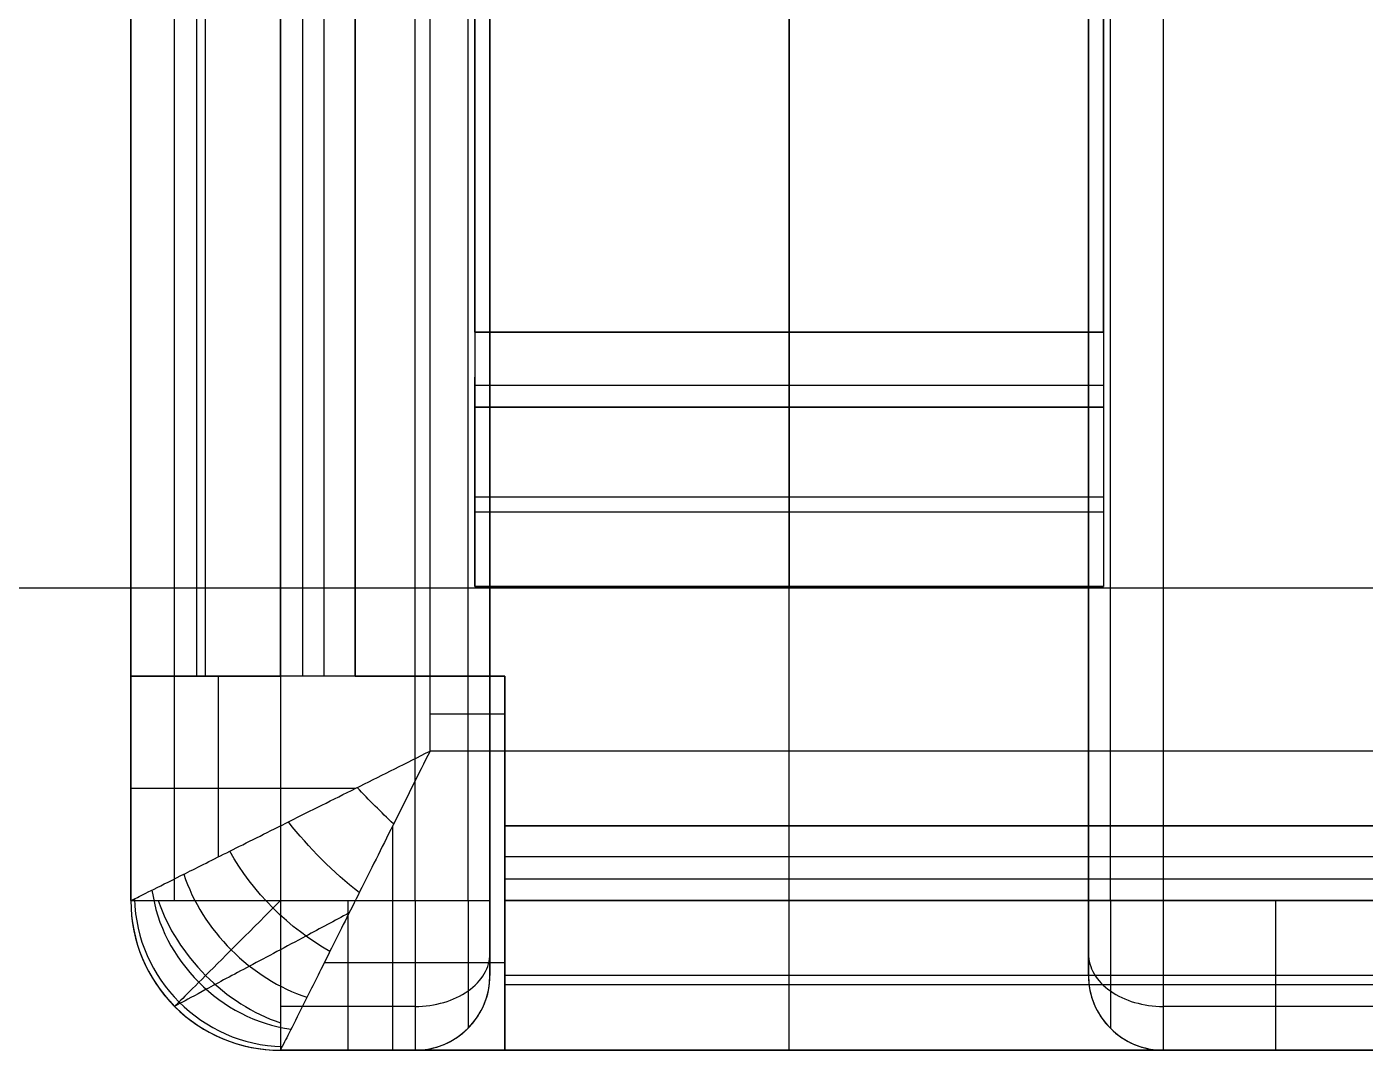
# Model space of a CAD drawing. Header units: inches. Extents: x 0 to 2.1, y -0.07 to 2.7.
# Drawn here: x 1.43112 to 1.46634, y 0.00783 to 0.03477 of the extents above; entities that cross this region are included whole.
import ezdxf

# ---------------------------------------------------------------- set-up
doc = ezdxf.new("R2010")
doc.units = ezdxf.units.IN
doc.header["$LTSCALE"] = 0.0393700787401575
doc.header["$MEASUREMENT"] = 0
doc.layers.add('freetronics11$components', color=254, linetype='Continuous', true_color=0xe6e6e6)
doc.layers.add('freetronics11$screen', color=52, linetype='Continuous', true_color=0xd7d71f)

msp = doc.modelspace()

# ---------------------------------------------------------------- linework, layer by layer
at = {"layer": 'freetronics11$components', "color": 254, "true_color": 0xe6e6e6}
for p, q in [((1.451181102362204, 0.1369659744230794, -0.1189702879683127), (1.451181102362204, 0.0267297539506385, -0.1189702879683127)), ((1.451181102362204, 0.0267297539506385, -0.1236946974171316), (1.451181102362204, 0.1369659744230794, -0.1236946974171316)), ((1.442913385826771, 0.1290919586750479, -0.1189702879683127), (1.442913385826771, 0.0267297539506384, -0.1189702879683127)), ((1.442913385826771, 0.0267297539506384, -0.1236946974171316), (1.442913385826771, 0.1290919586750479, -0.1236946974171316)), ((1.442913385826771, 0.1290919586750479, -0.1189702879683127), (1.442913385826771, 0.0267297539506384, -0.1189702879683127)), ((1.442913385826771, 0.0267297539506384, -0.1236946974171316), (1.442913385826771, 0.1290919586750479, -0.1236946974171316)), ((1.459448818897637, 0.0267297539506384, -0.1189702879683127), (1.459448818897637, 0.1290919586750479, -0.1189702879683127)), ((1.459448818897637, 0.1290919586750479, -0.1236946974171316), (1.459448818897637, 0.0267297539506384, -0.1236946974171316)), ((1.459448818897637, 0.1290919586750479, -0.1236946974171316), (1.459448818897637, 0.0267297539506384, -0.1236946974171316)), ((1.459448818897637, 0.0267297539506384, -0.1189702879683127), (1.459448818897637, 0.1290919586750479, -0.1189702879683127)), ((1.433858267716535, 0.1192494389900085, -0.1327498155273679), (1.433858267716535, 0.0176746358404022, -0.1327498155273679)), ((1.433858267716535, 0.0176746358404022, -0.1209387919053206), (1.433858267716535, 0.1192494389900085, -0.1209387919053206)), ((1.433858267716535, 0.1192494389900085, -0.1327498155273679), (1.433858267716535, 0.0176746358404022, -0.1327498155273679)), ((1.433858267716535, 0.1192494389900085, -0.1268443037163443), (1.433858267716535, 0.0176746358404022, -0.1268443037163443)), ((1.433858267716535, 0.1192494389900085, -0.1209387919053206), (1.433858267716535, 0.0176746358404022, -0.1209387919053206)), ((1.435587952079607, 0.1192494389900085, -0.1369256429753207), (1.435587952079607, 0.0176746358404055, -0.1369256429753207)), ((1.435826771653543, 0.0176746358404022, -0.1209387919053206), (1.435826771653543, 0.1192494389900085, -0.1209387919053206)), ((1.437795275590551, 0.0176746358404022, -0.1209387919053206), (1.437795275590551, 0.1192494389900085, -0.1209387919053206)), ((1.437795275590551, 0.0176746358404022, -0.1209387919053206), (1.437795275590551, 0.1192494389900085, -0.1209387919053206)), ((1.437795275590551, 0.1192494389900085, -0.1327498155273679), (1.437795275590551, 0.0176746358404022, -0.1327498155273679)), ((1.437795275590551, 0.1192494389900085, -0.1268443037163443), (1.437795275590551, 0.0176746358404022, -0.1268443037163443)), ((1.437795275590551, 0.1192494389900085, -0.1327498155273679), (1.437795275590551, 0.0176746358404022, -0.1327498155273679)), ((1.438371837044908, 0.1192494389900085, -0.1341417580100185), (1.438371837044908, 0.0176746358404055, -0.1341417580100185)), ((1.439763779527559, 0.1192494389900085, -0.1347183194643758), (1.439763779527559, 0.0176746358404022, -0.1347183194643758)), ((1.439763779527559, 0.1192494389900085, -0.1386553273383915), (1.439763779527559, 0.0176746358404022, -0.1386553273383915)), ((1.439763779527559, 0.0176746358404022, -0.1386553273383915), (1.439763779527559, 0.1192494389900085, -0.1386553273383915)), ((1.439763779527559, 0.0176746358404022, -0.1347183194643758), (1.439763779527559, 0.1192494389900085, -0.1347183194643758)), ((1.437795275590551, 0.1133439271789849, -0.1307813115903599), (1.437795275590551, 0.0176746358404022, -0.1307813115903599)), ((1.437795275590551, 0.0176746358404022, -0.1307813115903599), (1.437795275590551, 0.1133439271789849, -0.1307813115903599)), ((1.437795275590551, 0.1133439271789849, -0.1258600517478403), (1.437795275590551, 0.0176746358404022, -0.1258600517478403)), ((1.438948398499265, 0.0176746358404023, -0.133565196555661), (1.438948398499265, 0.1133439271789818, -0.133565196555661)), ((1.441732283464566, 0.0176746358404022, -0.1347183194643758), (1.441732283464566, 0.1133439271789849, -0.1347183194643758)), ((1.441732283464566, 0.0176746358404022, -0.1347183194643758), (1.441732283464566, 0.1133439271789849, -0.1347183194643758)), ((1.451181102362204, 0.0078321161553628, -0.1217261934801238), (1.451181102362204, 0.1133439271789849, -0.1217261934801238)), ((1.433858267716535, 0.0176746358404022, -0.1209387919053206), (1.433858267716535, 0.0472021948955203, -0.1209387919053206)), ((1.433858267716535, 0.0472021948955203, -0.1209387919053206), (1.433858267716535, 0.0176746358404022, -0.1209387919053206)), ((1.433858267716535, 0.0117691240361502, -0.1197576895431159), (1.433858267716535, 0.0472021948955203, -0.1197576895431159)), ((1.433858267716535, 0.0117691240361502, -0.1197576895431159), (1.433858267716535, 0.0472021948955203, -0.1197576895431159)), ((1.43501139062525, 0.0117691240293787, -0.1169738045778143), (1.43501139062525, 0.0472021948955206, -0.1169738045778143)), ((1.437795275590551, 0.0472021948955203, -0.1158206816691001), (1.437795275590551, 0.0117691240293786, -0.1158206816691001)), ((1.437795275590551, 0.0472021948955203, -0.1209387919053206), (1.437795275590551, 0.0176746358404022, -0.1209387919053206)), ((1.437795275590551, 0.0472021948955203, -0.1158206816691001), (1.437795275590551, 0.0117691240293786, -0.1158206816691001)), ((1.437795275590551, 0.0472021948955203, -0.1209387919053206), (1.437795275590551, 0.0176746358404022, -0.1209387919053206)), ((1.441338582677165, 0.0117691240392211, -0.1158206816691001), (1.441338582677165, 0.0472021948955203, -0.1158206816691001)), ((1.441338582677165, 0.0117691240293786, -0.1158206816691001), (1.441338582677165, 0.0472021948955203, -0.1158206816691001)), ((1.442730525159815, 0.0117691240293787, -0.1163972431234569), (1.442730525159815, 0.0472021948955206, -0.1163972431234569)), ((1.443307086614173, 0.0472021948955203, -0.117789185606108), (1.443307086614173, 0.0117691240293786, -0.117789185606108)), ((1.443307086614173, 0.0098006200923707, -0.1217261934801238), (1.443307086614173, 0.0472021948955203, -0.1217261934801238)), ((1.443307086614173, 0.0472021948955203, -0.117789185606108), (1.443307086614173, 0.0117691240293786, -0.1177891917390486)), ((1.443307086614173, 0.0472021948955204, -0.1197576895431159), (1.443307086614173, 0.0098006200923708, -0.119757689543116)), ((1.443307086614173, 0.0472021948955203, -0.1217261934801238), (1.443307086614173, 0.0098006200923707, -0.1217261934801238)), ((1.459055118110236, 0.0098006200923707, -0.1217261934801238), (1.459055118110236, 0.0472021948955203, -0.1217261934801238)), ((1.459055118110236, 0.0472021948955203, -0.1217261934801238), (1.459055118110236, 0.0098006200923707, -0.1217261934801238)), ((1.459055118110275, 0.0117691240293786, -0.1177891969017498), (1.459055118110236, 0.0472021948955203, -0.117789185606108)), ((1.459055118110236, 0.0472021948955204, -0.119757689543116), (1.459055118110236, 0.0098006200923708, -0.119757689543116)), ((1.459055118110236, 0.0117691240293786, -0.117789185606108), (1.459055118110236, 0.0472021948955203, -0.117789185606108)), ((1.459631679564592, 0.0117691240293787, -0.1163972431234576), (1.459631679564592, 0.0472021948955206, -0.1163972431234576)), ((1.461023622047243, 0.0472021948955203, -0.1158206816691001), (1.461023622047243, 0.0117691240224494, -0.1158206816691001)), ((1.461023622047243, 0.0472021948955203, -0.1158206816691001), (1.461023622047243, 0.0117691240224494, -0.1158206816691001)), ((1.442913385826771, 0.0267297539506384, -0.1189702879683127), (1.459448818897637, 0.0267297539506384, -0.1189702879683127)), ((1.459448818897637, 0.0267297539506384, -0.1236946974171316), (1.442913385826771, 0.0267297539506384, -0.1236946974171316)), ((1.442913385826771, 0.0267297539506384, -0.1236946974171316), (1.459448818897637, 0.0267297539506384, -0.1236946974171316)), ((1.442913385826771, 0.0267297539506384, -0.1189702879683127), (1.459448818897637, 0.0267297539506384, -0.1189702879683127)), ((1.442913385826771, 0.0202247959273453, -0.1240883982045333), (1.442913385826771, 0.025548632049579, -0.1240883982045333)), ((1.459448818897637, 0.0255486320495722, -0.1240883982045333), (1.459448818897637, 0.0202247959273421, -0.1240883982045333)), ((1.442913385826771, 0.0253378114679874, -0.1242712588714891), (1.459448818897637, 0.0253378114679874, -0.1242712588714891)), ((1.442913385826771, 0.0200368405648116, -0.1292065084407537), (1.442913385826771, 0.0247612500136305, -0.1292065084407537)), ((1.442913385826771, 0.0247612500136305, -0.1292065084407537), (1.442913385826771, 0.0247612500136305, -0.1256632013541395)), ((1.459448818897637, 0.0247612500136305, -0.1256632013541395), (1.442913385826771, 0.0247612500136305, -0.1256632013541395)), ((1.442913385826771, 0.0247612500136305, -0.1292065084407537), (1.442913385826771, 0.0247612500136305, -0.1256632013541395)), ((1.442913385826771, 0.0247612500136305, -0.1256632013541395), (1.459448818897637, 0.0247612500136305, -0.1256632013541395)), ((1.459448818897637, 0.0247612500136305, -0.1292065084407537), (1.442913385826771, 0.0247612500136305, -0.1292065084407537)), ((1.442913385826771, 0.0247612500136305, -0.1274348548974467), (1.459448818897637, 0.0247612500136305, -0.1274348548974467)), ((1.442913385826771, 0.0200368405648116, -0.1292065084407537), (1.442913385826771, 0.0247612500136305, -0.1292065084407537)), ((1.442913385826771, 0.0247612500136305, -0.1292065084407537), (1.459448818897637, 0.0247612500136305, -0.1292065084407537)), ((1.451181102362204, 0.0247612500136305, -0.1256632013541407), (1.451181102362204, 0.0247612500136305, -0.1292065084407538)), ((1.459448818897637, 0.0247612500136305, -0.1256632013541395), (1.459448818897637, 0.0247612500136305, -0.1292065084407537)), ((1.459448818897637, 0.0247612500136305, -0.1292065084407537), (1.459448818897637, 0.0200368405648116, -0.1292065084407537)), ((1.459448818897637, 0.0247612500136305, -0.1256632013541395), (1.459448818897637, 0.0247612500136305, -0.1292065084407537)), ((1.459448818897637, 0.0247612500136305, -0.1292065084407537), (1.459448818897637, 0.0200368405648116, -0.1292065084407537)), ((1.442913385826771, 0.0223990452892211, -0.1292065084407537), (1.459448818897637, 0.0223990452892211, -0.1292065084407537)), ((1.459448818897637, 0.0219971495096272, -0.120930596913126), (1.442913385826772, 0.0219971495096272, -0.120930596913126)), ((1.442913385826771, 0.0200368405648116, -0.1256632013541395), (1.442913385826771, 0.0200368405648116, -0.1292065084407537)), ((1.442913385826771, 0.0200368405648116, -0.1292065084407537), (1.459448818897637, 0.0200368405648116, -0.1292065084407537)), ((1.459448818897637, 0.0200368405648116, -0.1256632013541395), (1.442913385826771, 0.0200368405648116, -0.1256632013541395)), ((1.442913385826771, 0.0200368405648116, -0.1274348548974467), (1.459448818897637, 0.0200368405648116, -0.1274348548974467)), ((1.442913385826771, 0.0200368405648116, -0.1256632013541395), (1.442913385826771, 0.0200368405648116, -0.1292065084407537)), ((1.459448818897637, 0.0200368405648116, -0.1292065084407537), (1.442913385826771, 0.0200368405648116, -0.1292065084407537)), ((1.459448818897637, 0.0200368405648116, -0.1256632013541395), (1.442913385826771, 0.0200368405648116, -0.1256632013541395)), ((1.459448818897637, 0.0200368405648116, -0.1292065084407537), (1.459448818897637, 0.0200368405648116, -0.1256632013541395)), ((1.459448818897637, 0.0200368405648116, -0.1292065084407537), (1.459448818897637, 0.0200368405648116, -0.1256632013541395)), ((1.437795275590551, 0.0176746358404022, -0.1209387919053206), (1.433858267716535, 0.0176746358404022, -0.1209387919053206)), ((1.433858267716535, 0.0176746358404022, -0.1209387919053206), (1.433858267716535, 0.0176746358404022, -0.1307813115903599)), ((1.433858267716535, 0.0176746358404022, -0.1307813115903599), (1.433858300363819, 0.0117691240299297, -0.1307813115807143)), ((1.433858267716535, 0.0176746358404022, -0.125269500566738), (1.433858267716535, 0.0117691240293786, -0.125269500566738)), ((1.433858267716535, 0.0176746358404022, -0.1307813115903599), (1.433858300363819, 0.0117691240299297, -0.1307813115807143)), ((1.437795275590551, 0.0176746358404022, -0.1209387919053206), (1.433858267716535, 0.0176746358404022, -0.1209387919053206)), ((1.433858267716535, 0.0176746358404022, -0.1209387919053206), (1.433858267716535, 0.0176746358404022, -0.1307813115903599)), ((1.437795275590554, 0.0176746358404022, -0.1297970596218561), (1.433858267716553, 0.0176746358404022, -0.1297970596218561)), ((1.433858267716535, 0.0176746358404022, -0.1327498155273679), (1.433858267716535, 0.0176746358404022, -0.1209387919053206)), ((1.433858267716535, 0.0176746358404022, -0.1209387919053206), (1.433858267716535, 0.0176746358404022, -0.1327498155273679)), ((1.433858267716535, 0.0176746358404022, -0.1327498155273679), (1.437795275590551, 0.0176746358404022, -0.1327498155273679)), ((1.437795275590551, 0.0176746358404022, -0.1209387919053206), (1.433858267716535, 0.0176746358404022, -0.1209387919053206)), ((1.437795275590537, 0.0176746358404022, -0.1268443037163443), (1.433858267716549, 0.0176746358404022, -0.1268443037163443)), ((1.433858267716535, 0.0176746358404022, -0.1209387919053206), (1.437795275590551, 0.0176746358404022, -0.1209387919053206)), ((1.433858267716535, 0.0176746358404022, -0.1327498155273679), (1.437795275590551, 0.0176746358404022, -0.1327498155273679)), ((1.439763779527544, 0.0176746358404022, -0.1357025714328797), (1.434649456276873, 0.0176746358404022, -0.1357025714328797)), ((1.435826771653543, 0.0176746358404022, -0.1327498155273679), (1.435826771653543, 0.0176746358404022, -0.1209387919053206)), ((1.436164513533964, 0.012922307314407, -0.1363490815209636), (1.436164513533964, 0.0176746358403859, -0.1363490815209636)), ((1.436811023622047, 0.0176746358404022, -0.1327498155273682), (1.436811023622047, 0.0176746358404022, -0.1378641387780633)), ((1.437795275590551, 0.0176746358404022, -0.1209387919053206), (1.437795275590551, 0.0176746358404022, -0.1307813115903599)), ((1.437795275590551, 0.0176746358404022, -0.1307813115903599), (1.437795275590551, 0.0176746358404022, -0.1209387919053206)), ((1.437795275590551, 0.0176746358404022, -0.1327498155273679), (1.437795275590551, 0.0176746358404022, -0.1209387919053206)), ((1.437795275590551, 0.0176746358404022, -0.1327498155273679), (1.437795275590551, 0.0176746358404022, -0.1209387919053206)), ((1.438779527559054, 0.0176746358404022, -0.1333854701696947), (1.438779527559055, 0.0176746358404022, -0.1380803072579594)), ((1.439763779527559, 0.0176746358404022, -0.1347183194643758), (1.443700787401574, 0.0176746358404022, -0.1347183194643758)), ((1.439763779527559, 0.0176746358404022, -0.1386553273383915), (1.443700787401574, 0.0176746358404022, -0.1386553273383915)), ((1.439763779527559, 0.0176746358404022, -0.1347183194643758), (1.439763779527559, 0.0176746358404022, -0.1386553273383915)), ((1.439763779527559, 0.0176746358404022, -0.1386553273383915), (1.443700787401574, 0.0176746358404022, -0.1386553273383915)), ((1.443700787401574, 0.0176746358404022, -0.1347183194643758), (1.439763779527559, 0.0176746358404022, -0.1347183194643758)), ((1.439763779527559, 0.0176746358404022, -0.1347183194643758), (1.439763779527559, 0.0176746358404022, -0.1386553273383915)), ((1.443700787401561, 0.0176746358404022, -0.1366868234013836), (1.439763779527572, 0.0176746358404022, -0.1366868234013836)), ((1.441732283464566, 0.0157061319033944, -0.1386553273383915), (1.441732283464566, 0.0176746358404022, -0.1386553273383915)), ((1.441732283464566, 0.0157061319033944, -0.1386553273383915), (1.441732283464566, 0.0176746358404022, -0.1386553273383915)), ((1.441732283464566, 0.0176746358404022, -0.1386553273383915), (1.443700787401574, 0.0176746358404022, -0.1386553273383915)), ((1.443700787401574, 0.0176746358404022, -0.1347183194643758), (1.441732283464566, 0.0176746358404022, -0.1347183194643758)), ((1.441732283464566, 0.0176746358404022, -0.1386553273383915), (1.443700787401574, 0.0176746358404022, -0.1386553273383915)), ((1.443700787401574, 0.0176746358404022, -0.1347183194643758), (1.441732283464566, 0.0176746358404022, -0.1347183194643758)), ((1.441732283464566, 0.0176746358404022, -0.134718319464376), (1.441732283464566, 0.0176746358404022, -0.1386553273383912)), ((1.443700787401574, 0.0176746358404022, -0.1386553273383915), (1.443700787401574, 0.0157061319033944, -0.1386553273383915)), ((1.443700787401574, 0.0157061319033944, -0.1347183194643758), (1.443700787401574, 0.0176746358404022, -0.1347183194643758)), ((1.443700787401574, 0.0176746358404022, -0.1386553273383915), (1.443700787401574, 0.0176746358404022, -0.1347183194643758)), ((1.443700787401574, 0.0157061319033944, -0.1347183194643758), (1.443700787401574, 0.0176746358404022, -0.1347183194643758)), ((1.443700787401574, 0.0176746358404022, -0.1347183194643758), (1.443700787401574, 0.0176746358404022, -0.1386553273383915)), ((1.443700787401574, 0.0176746358404022, -0.1386553273383915), (1.443700787401574, 0.0157061319033944, -0.1386553273383915)), ((1.443700787401574, 0.0176746358404022, -0.1347183194643758), (1.443700787401574, 0.0137376279663865, -0.1347183194643758)), ((1.443700787401574, 0.0176746358404022, -0.1386553273383915), (1.443700787401574, 0.0137376279663865, -0.1386553273383915)), ((1.443700787401574, 0.0176746358404022, -0.1386553273383915), (1.443700787401574, 0.0176746358404022, -0.1347183194643758)), ((1.443700787401574, 0.0176746358404022, -0.1386553273383915), (1.443700787401574, 0.0137376279663865, -0.1386553273383915)), ((1.443700787401574, 0.0137376279663865, -0.1347183194643758), (1.443700787401574, 0.0176746358404022, -0.1347183194643758)), ((1.443700787401574, 0.0176746358404022, -0.1347183194643758), (1.443700787401574, 0.0176746358404022, -0.1386553273383915)), ((1.443700787401574, 0.0137376279664002, -0.1366868234013836), (1.443700787401574, 0.0176746358403889, -0.1366868234013836)), ((1.441732283464566, 0.0166903838718983, -0.1386553273383915), (1.443700787401574, 0.0166903838718983, -0.1386553273383915)), ((1.443700787401574, 0.0157061319033944, -0.1386553273383915), (1.441732283464566, 0.0157061319033944, -0.1386553273383915)), ((1.443700787401574, 0.0157061319033944, -0.1386553273383915), (1.441732283464566, 0.0157061319033944, -0.1386553273383915)), ((1.561023622047244, 0.0157061319033944, -0.1347183194643758), (1.443700787401574, 0.0157061319033944, -0.1347183194643758)), ((1.561023622047244, 0.0157061319033944, -0.1347183194643758), (1.443700787401574, 0.0157061319033944, -0.1347183194643758)), ((1.443700787401574, 0.0157061319033944, -0.134718319464376), (1.443700787401574, 0.0157061319033944, -0.1386553273383912)), ((1.443700787401574, 0.0137376279663865, -0.1347183194643758), (1.561023622047244, 0.0137376279663865, -0.1347183194643758)), ((1.443700787401574, 0.0137376279663865, -0.1386553273383915), (1.561023622047244, 0.0137376279663865, -0.1386553273383915)), ((1.443700787401574, 0.0137376279663865, -0.1386553273383915), (1.443700787401574, 0.0137376279663865, -0.1347183194643758)), ((1.443700787401574, 0.0137376279663865, -0.1347183194643758), (1.443700787401574, 0.0137376279663865, -0.1386553273383915)), ((1.443700787401574, 0.013737627966372, -0.1357025714328797), (1.443700787401574, 0.0086233047157014, -0.1357025714328797)), ((1.561023622047244, 0.0137376279663865, -0.1386553273383915), (1.443700787401574, 0.0137376279663865, -0.1386553273383915)), ((1.561023622047244, 0.0137376279663865, -0.1347183194643758), (1.443700787401574, 0.0137376279663865, -0.1347183194643758)), ((1.561023622047244, 0.0129222469380925, -0.1335651965556609), (1.443700787401578, 0.0129222469380925, -0.1335651965556609)), ((1.443700787401574, 0.0127533759978826, -0.1333854701696955), (1.443700787401574, 0.0127533759978826, -0.1380803072579595)), ((1.443700787401574, 0.0123456854837357, -0.1341417580100185), (1.56102362204724, 0.0123456854837357, -0.1341417580100185)), ((1.443700787401574, 0.0080820833945302, -0.1327498155273679), (1.443700787401574, 0.0122969364938295, -0.1327498155273679)), ((1.433858300363819, 0.0117691240299297, -0.1307813115807143), (1.433858267716535, 0.0117691240361502, -0.1197576895431159)), ((1.433858267716535, 0.0117691240293786, -0.1307813111428481), (1.433858267716535, 0.0117691240361502, -0.1197576895431159)), ((1.437795275590551, 0.0117691240293786, -0.1158206816691001), (1.441338582677165, 0.0117691240392211, -0.1158206816691001)), ((1.437795275590551, 0.0117691240293786, -0.1158206816691001), (1.441338582677165, 0.0117691240293786, -0.1158206816691001)), ((1.443700787401574, 0.0078321161553629, -0.1268443037163442), (1.443700787401574, 0.0117691240293786, -0.1268443037163442)), ((1.443700787401574, 0.0117691240293786, -0.1268443037163442), (1.443700787401574, 0.0117691240293786, -0.1307813115903599)), ((1.443700787401574, 0.0078321161553629, -0.1268443037163442), (1.443700787401574, 0.0117691240293786, -0.1268443037163442)), ((1.443700787401574, 0.0117691240293786, -0.1268443037163442), (1.561023622047244, 0.0117691240293786, -0.1268443037163442)), ((1.443700787401574, 0.0117691240293786, -0.1307813115903599), (1.443700787401574, 0.0117691240293786, -0.1268443037163442)), ((1.443700787401574, 0.0117691240293786, -0.1268443037163442), (1.561023622047244, 0.0117691240293786, -0.1268443037163442)), ((1.561023622047244, 0.0117691240293786, -0.1307813115903599), (1.443700787401574, 0.0117691240293786, -0.1307813115903599)), ((1.443700787401574, 0.0117691240293786, -0.1288128076533521), (1.561023622047244, 0.0117691240293786, -0.1288128076533521)), ((1.443700787401574, 0.0117691240293786, -0.1307813115903599), (1.561023622047244, 0.0117691240293786, -0.1307813115903599)), ((1.443700787401574, 0.0078321161553629, -0.1327498155273679), (1.443700787401574, 0.0117691240293786, -0.1327498155273679)), ((1.561023622047244, 0.0117691240293786, -0.1268443037163442), (1.443700787401574, 0.0117691240293786, -0.1268443037163442)), ((1.443700787401574, 0.0117691240293786, -0.1268443037163442), (1.443700787401574, 0.0078321161553629, -0.1268443037163442)), ((1.443700787401574, 0.0078321161553629, -0.1268443037163442), (1.443700787401574, 0.0117691240293786, -0.1268443037163442)), ((1.443700787401574, 0.0117691240293786, -0.1268443037163442), (1.443700787401574, 0.0117691240293786, -0.1327498155273679)), ((1.443700787401574, 0.0117691240293786, -0.1327498155273679), (1.443700787401574, 0.0078321161553629, -0.1327498155273679)), ((1.443700787401574, 0.0117691240293649, -0.1297970596218561), (1.443700787401574, 0.0078321161553766, -0.1297970596218561)), ((1.561023622047244, 0.0117691240293786, -0.1268443037163442), (1.443700787401574, 0.0117691240293786, -0.1268443037163442)), ((1.443700787401574, 0.0117691240293786, -0.1268443037163442), (1.443700787401574, 0.0117691240293786, -0.1327498155273679)), ((1.443700787401574, 0.0117691240293786, -0.1327498155273679), (1.561023622047244, 0.0117691240293786, -0.1327498155273679)), ((1.443700787401574, 0.0117691240293786, -0.1297970596218561), (1.561023622047244, 0.0117691240293786, -0.1297970596218561)), ((1.443700787401574, 0.0117691240293786, -0.1327498155273679), (1.561023622047244, 0.0117691240293786, -0.1327498155273679)), ((1.461023622047243, 0.0117691240224494, -0.1158206816691001), (1.466929133858267, 0.0117691240392211, -0.1158206816691001)), ((1.461023622047243, 0.0117691240224494, -0.1158206816691001), (1.466929133858267, 0.0117691240293786, -0.1158206816691001)), ((1.443700787401574, 0.0107848720608747, -0.1327498155273682), (1.443700787401574, 0.0107848720608747, -0.1378641387780633)), ((1.438948766138278, 0.0101383619727908, -0.1363490815209619), (1.443700787401558, 0.0101383619727908, -0.1363490815209619)), ((1.443307086614173, 0.0098006262253112, -0.1197576895431159), (1.443307086614173, 0.0098006200923707, -0.1217261934801238)), ((1.443307086614173, 0.0098006200923707, -0.1197576895431159), (1.443307086614173, 0.0098006200923707, -0.1217261934801238)), ((1.561023622047244, 0.0098006200923707, -0.1268443037163442), (1.443700787401574, 0.0098006200923707, -0.1268443037163442)), ((1.561023622047244, 0.0098006200923707, -0.1268443037163442), (1.443700787401574, 0.0098006200923707, -0.1268443037163442)), ((1.443700787401574, 0.0098006200923707, -0.1268443037163446), (1.443700787401574, 0.0098006200923707, -0.1327498155273676)), ((1.443700787401574, 0.0095618005184352, -0.1369256429753207), (1.56102362204724, 0.0095618005184352, -0.1369256429753207)), ((1.459055118110236, 0.0098006200923707, -0.1217261934801238), (1.459055118110275, 0.0098006313880124, -0.1197576895431159)), ((1.459055118110236, 0.0098006200923707, -0.1217261934801238), (1.459055118110236, 0.0098006200923707, -0.1197576895431159)), ((1.43501139062525, 0.008985239064077, -0.1307813115903608), (1.43501139062525, 0.008985239064077, -0.1197576895431146)), ((1.441338582677149, 0.0089852390640777, -0.1169738045778141), (1.437795275590566, 0.0089852390640777, -0.1169738045778141)), ((1.466929133858269, 0.0089852390640777, -0.1169738045778141), (1.461023622047261, 0.0089852390640777, -0.1169738045778141)), ((1.442730525159816, 0.0084086776097205, -0.1217261934801243), (1.442730525159816, 0.0084086776097205, -0.1197576895431154)), ((1.459631679564592, 0.0084086776097203, -0.1217261934801244), (1.459631679564592, 0.0084086776097203, -0.1197576895664748)), ((1.437795275599133, 0.0078321161553629, -0.1197576895431159), (1.437795275592677, 0.0078322441571739, -0.1307813114113639)), ((1.437795275592677, 0.0078322441571739, -0.1307813114113639), (1.443700787401574, 0.0078321161553629, -0.1307813115903599)), ((1.437795275592677, 0.0078322441571739, -0.1307813114113639), (1.443700787401574, 0.0078321161553629, -0.1307813115903599)), ((1.441338582677165, 0.0078321161553629, -0.1197576895504308), (1.437795275599133, 0.0078321161553629, -0.1197576895431159)), ((1.437795275590551, 0.0078321161553629, -0.125269500566738), (1.566929133858267, 0.0078321161553629, -0.125269500566738)), ((1.437795275599133, 0.0078321161553629, -0.1197576895431159), (1.437795275590551, 0.0078321161553629, -0.1307813111428481)), ((1.441338582677165, 0.0078321161553629, -0.1197576895504308), (1.437795275599133, 0.0078321161553629, -0.1197576895431159)), ((1.461023622047243, 0.0078321161553629, -0.1217261934801238), (1.441338582677165, 0.0078321161553629, -0.1217261934801238)), ((1.441338582677165, 0.0078321161553629, -0.1217261934801238), (1.441338582677165, 0.0078321161553629, -0.1197576895504308)), ((1.441338582677165, 0.0078321161553629, -0.1217261934801238), (1.461023622047243, 0.0078321161553629, -0.1217261934801238)), ((1.441338582677165, 0.0078321161553629, -0.1217261934801238), (1.441338582677165, 0.0078321161553629, -0.1197576895504308)), ((1.443700787401574, 0.0078321161553629, -0.1307813115903599), (1.443700787401574, 0.0078321161553629, -0.1268443037163442)), ((1.443700787401574, 0.0078321161553629, -0.1268443037163442), (1.561023622047244, 0.0078321161553629, -0.1268443037163442)), ((1.443700787401574, 0.0078321161553629, -0.1307813115903599), (1.443700787401574, 0.0078321161553629, -0.1268443037163442)), ((1.561023622047244, 0.0078321161553629, -0.1268443037163442), (1.443700787401574, 0.0078321161553629, -0.1268443037163442)), ((1.443700787401574, 0.0078321161553629, -0.1327498155273679), (1.561023622047244, 0.0078321161553629, -0.1327498155273679)), ((1.561023622047244, 0.0078321161553629, -0.1268443037163442), (1.443700787401574, 0.0078321161553629, -0.1268443037163442)), ((1.443700787401574, 0.0078321161553629, -0.1268443037163442), (1.443700787401574, 0.0078321161553629, -0.1327498155273679)), ((1.443700787401574, 0.0078321161553629, -0.1327498155273679), (1.561023622047244, 0.0078321161553629, -0.1327498155273679)), ((1.443700787401574, 0.0078321161553629, -0.1297970596218561), (1.561023622047244, 0.0078321161553629, -0.1297970596218561)), ((1.443700787401574, 0.0078321161553629, -0.1268443037163442), (1.561023622047244, 0.0078321161553629, -0.1268443037163442)), ((1.443700787401574, 0.0078321161553629, -0.1327498155273679), (1.443700787401574, 0.0078321161553629, -0.1268443037163442)), ((1.466929133858267, 0.0078321161553629, -0.1197576895504308), (1.461023622047243, 0.0078321161553629, -0.1197576895664781)), ((1.461023622047243, 0.0078321161553629, -0.1197576895664781), (1.461023622047243, 0.0078321161553629, -0.1217261934801238)), ((1.466929133858267, 0.0078321161553629, -0.1197576895504308), (1.461023622047243, 0.0078321161553629, -0.1197576895431159)), ((1.461023622047243, 0.0078321161553629, -0.1197576895431159), (1.461023622047243, 0.0078321161553629, -0.1217261934801238))]:
    msp.add_line(p, q, dxfattribs=at)
at = {"layer": 'freetronics11$components', "color": 254, "true_color": 0xe6e6e6, "extrusion": (1, 0, 0)}
for centre, radius, start, end in [((0.0267297539506384, -0.1256632013541395, 1.442913385826771), 0.0066929133858268, 90, 180), ((0.0267297539506384, -0.1256632013541395, 1.442913385826771), 0.0019685039370079, 90, 180), ((0.0267297539506384, -0.1256632013541395, 1.442913385826771), 0.0019685039370079, 90, 180), ((0.0267297539506384, -0.1256632013541395, 1.442913385826771), 0.0066929133858268, 90, 180), ((0.0267297539506384, -0.1256632013541395, 1.451181102362204), 0.0019685039370079, 90, 180.0000000000056), ((0.0267297539506384, -0.1256632013541395, 1.451181102362204), 0.0066929133858268, 89.99999999999703, 180), ((0.0267297539506384, -0.1256632013541395, 1.459448818897637), 0.0019685039370079, 90, 180), ((0.0267297539506384, -0.1256632013541395, 1.459448818897637), 0.0019685039370079, 90, 180), ((0.0267297539506384, -0.1256632013541395, 1.459448818897637), 0.0066929133858268, 90, 180), ((0.0267297539506384, -0.1256632013541395, 1.459448818897637), 0.0066929133858268, 90, 180), ((0.0157061319033944, -0.1307813115903599, 1.443700787401574), 0.0039370078740157, 180, 270), ((0.0157061319033944, -0.1307813115903599, 1.443700787401574), 0.0078740157480315, 180, 270), ((0.0157061319033944, -0.1307813115903599, 1.443700787401574), 0.0039370078740157, 180, 270), ((0.0157061319033944, -0.1307813115903599, 1.443700787401574), 0.0078740157480315, 180, 270), ((0.0157061319033944, -0.1307813115903599, 1.440748031496062), 0.0078740157480315, 180, 255.5213533486802), ((0.0137376279663865, -0.1327498155273679, 1.443700787401574), 0.0059055118110236, 180, 270), ((0.0137376279663865, -0.1327498155273679, 1.443700787401574), 0.0019685039370079, 180, 270), ((0.0137376279663865, -0.1327498155273679, 1.443700787401574), 0.0059055118110236, 180, 270), ((0.0137376279663865, -0.1327498155273679, 1.443700787401574), 0.0019685039370079, 180, 270), ((0.0117691240293786, -0.1197576895431159, 1.437795275590551), 0.0039370078740157, 90, 180), ((0.0117691240293786, -0.1197576895431159, 1.437795275590551), 0.0039370078740157, 90, 180), ((0.0117691240293786, -0.1197576895431159, 1.439566929133858), 0.0039370078740157, 89.99999999999407, 180), ((0.0117691240293786, -0.1197576895431159, 1.441338582677165), 0.0039370078740157, 90, 180), ((0.0117691240293786, -0.1197576895431159, 1.441338582677165), 0.0039370078740157, 90, 180), ((0.0117691240293786, -0.1197576895431159, 1.442730534410136), 0.0033604371692782, 89.99999971343355, 180.000000212914), ((0.0117691240293786, -0.1197576956760658, 1.443307086614173), 0.0019685039370173, 90, 179.9998214927887), ((0.0117691240293786, -0.1197576895431159, 1.443307086614173), 0.0019684978040673, 90, 180.0000000000004), ((0.0117691240293786, -0.1197576895431159, 1.459055118110275), 0.0019684926413661, 89.99999999999899, 179.9999999999992), ((0.0117691240293786, -0.1197576895431159, 1.459631665700398), 0.0033604325553308, 90.00000020117935, 180.0000002549646), ((0.0117691240293786, -0.1197576895431159, 1.461023622047243), 0.0039370078740157, 90, 180), ((0.0117691240293786, -0.1197576895431159, 1.461023622047243), 0.0039370078740157, 90, 180), ((0.0117691240293786, -0.1197576895431159, 1.463976377952765), 0.0039370078740157, 89.99999999999407, 180)]:
    msp.add_arc(centre, radius, start, end, dxfattribs=at)
at = {"layer": 'freetronics11$components', "color": 254, "true_color": 0xe6e6e6, "extrusion": (0, 1, 0)}
for centre, radius, start, end in [((-1.441732283464566, -0.1307813115903599, 0.0176746358404022), 0.0078740157480315, 270, 0), ((-1.441732283464566, -0.1307813115903599, 0.0176746358404022), 0.0078740157480315, 270, 0), ((-1.439763779527559, -0.1327498155273679, 0.0176746358404022), 0.0059055118110236, 270, 0), ((-1.439763779527559, -0.1327498155273679, 0.0176746358404022), 0.0059055118110236, 270, 0), ((-1.441732283464566, -0.1307813115903599, 0.0176746358404022), 0.0039370078740157, 270, 0), ((-1.441732283464566, -0.1307813115903599, 0.0176746358404022), 0.0039370078740157, 270, 0), ((-1.439763779527559, -0.1327498155273679, 0.0176746358404022), 0.0019685039370079, 270, 0), ((-1.439763779527559, -0.1327498155273679, 0.0176746358404022), 0.0019685039370079, 270, 0), ((-1.441732283464566, -0.1307813115903599, 0.0147218799348904), 0.0078740157480316, 284.4785963556827, 5.857e-12), ((-1.437795275590551, -0.1197576895431159, 0.0117691240293786), 0.0039370078740157, 0, 90), ((-1.437795275590551, -0.1197576895431159, 0.0117691240293786), 0.0039370078740157, 0, 90), ((-1.441338582677165, -0.1177891856061176, 0.0117691240293786), 0.0019685039370174, 90, 180.0001785066595), ((-1.441338582677165, -0.117789185606108, 0.0117691240293786), 0.0019685039370079, 90, 180), ((-1.461023622047243, -0.117789185606108, 0.0117691240293786), 0.0019685039370079, 0, 90), ((-1.461023622047243, -0.117789185606108, 0.0117691240293786), 0.0019685039370079, 0, 90)]:
    msp.add_arc(centre, radius, start, end, dxfattribs=at)
at = {"layer": 'freetronics11$components', "color": 254, "true_color": 0xe6e6e6, "extrusion": (0.6962070529073967, 0.6962070529035848, -0.1749041994044249)}
msp.add_arc((-1.008352761915441, 0.0474879229174972, 1.036885258044789), 0.0039370078739952, 260.0755769846348, 279.9221691705471, dxfattribs=at)
at = {"layer": 'freetronics11$components', "color": 254, "true_color": 0xe6e6e6, "extrusion": (0.661033302209371, 0.6610333022057295, -0.3550632996314366)}
msp.add_arc((-1.008352761915431, 0.2394779528667426, 1.008619491484925), 0.0039370078739878, 250.4540812841029, 289.5461522669561, dxfattribs=at)
at = {"layer": 'freetronics11$components', "color": 254, "true_color": 0xe6e6e6, "extrusion": (0.5963328160177757, 0.596332816015674, -0.5373772837431129)}
msp.add_arc((-1.008352761916455, 0.4390391745687043, 0.937825592242949), 0.0039370078740084, 241.7418339807082, 298.2536599441833, dxfattribs=at)
at = {"layer": 'freetronics11$components', "color": 254, "true_color": 0xe6e6e6, "extrusion": (-0.4939929127096602, -0.493992912714314, 0.7155012259812379)}
msp.add_arc((1.008352761923083, 0.6411639137163916, -0.8119379767144191), 0.0039370078740303, 234.4174874339299, 305.5897495027393, dxfattribs=at)
at = {"layer": 'freetronics11$components', "color": 254, "true_color": 0xe6e6e6, "extrusion": (-0.3463929233838688, -0.3463929233851042, 0.8717934877356556)}
msp.add_arc((1.008352761920086, 0.8291501207208497, -0.6175932755843867), 0.0039370078740257, 228.919824561203, 311.0792978323421, dxfattribs=at)
at = {"layer": 'freetronics11$components', "color": 254, "true_color": 0xe6e6e6}
for centre, radius, start, end in [((1.437795275590551, 0.0117691240293786, -0.1197576895431159), 0.0039370078740157, 180, 270), ((1.437795275590551, 0.0117691240293786, -0.1197576895431159), 0.0039370078740157, 180, 270), ((1.437795275590551, 0.0117691240293786, -0.1307813111428481), 0.0039370078740158, 180, 270), ((1.437795275590551, 0.0117691240293786, -0.125269500566738), 0.0039370078740157, 180, 270.0000000000065), ((1.441338582677165, 0.0098006200923707, -0.1197576895431159), 0.0019685039370079, 270.0000000000065, 4.0898e-12), ((1.441338582677165, 0.0098006200923707, -0.1217261934801238), 0.0019685039370079, 270, 0), ((1.441338582677165, 0.0098006200923707, -0.1217261934801238), 0.0019685039370079, 270, 0), ((1.441338582677165, 0.0098006200923707, -0.1197576895431159), 0.0019685039370079, 270, 0), ((1.441338582677165, 0.0098006200923707, -0.1207419415116199), 0.0019685039370079, 270, 5.9075e-12), ((1.461023622047243, 0.0098006200923638, -0.1197576895431159), 0.0019685039370009, 179.9996712259578, 270), ((1.461023622047243, 0.0098006200923707, -0.1217261934801238), 0.0019685039370079, 180, 270), ((1.461023622047243, 0.0098006200923707, -0.1217261934801238), 0.0019685039370079, 180, 270), ((1.461023622047243, 0.0098006200923707, -0.1197576895431159), 0.0019685039370079, 180, 270), ((1.461023622047243, 0.0098006200923707, -0.1207419415093698), 0.0019685039370079, 180, 270.0000000000065)]:
    msp.add_arc(centre, radius, start, end, dxfattribs=at)
at = {"layer": 'freetronics11$components', "color": 254, "true_color": 0xe6e6e6, "extrusion": (1.758368349832888e-30, 1.112180000309412e-07, 0.9999999999999938)}
msp.add_arc((1.437795275590551, 0.0117691059274663, -0.1307813102717751), 0.0039369752268677, 179.9995248699134, 270, dxfattribs=at)
at = {"layer": 'freetronics11$components', "color": 254, "true_color": 0xe6e6e6, "extrusion": (-0.1542451061042578, -0.154245106104995, 0.9759184876236052)}
msp.add_arc((1.008352761920701, 0.9717178449977133, -0.3518348242179379), 0.0039370078739964, 225.6988592483513, 314.3070836360139, dxfattribs=at)
at = {"layer": 'freetronics11$components', "color": 254, "true_color": 0xe6e6e6, "extrusion": (0.4999999995422235, 0.5000000004579281, 0.7071067811864404)}
msp.add_arc((-1.008352762856854, -0.8094636735321287, 0.6401007247820073), 0.0039370078740157, 54.73711055756454, 125.262889284027, dxfattribs=at)
at = {"layer": 'freetronics11$components', "color": 254, "true_color": 0xe6e6e6, "extrusion": (0.7071067818340485, -0.7071067805390465, 0)}
msp.add_arc((1.024996815814505, -0.1197576895431159, 1.008352762856854), 0.0039370078740155, 89.99999999999353, 180, dxfattribs=at)
at = {"layer": 'freetronics11$components', "color": 254, "true_color": 0xe6e6e6, "extrusion": (1, 2.000177801131752e-11, -3.10891866708056e-25)}
msp.add_arc((0.011769135295869, -0.1197576895431159, 1.459055118110471), 0.0019685039370403, 90.00032877478316, 179.9999999999992, dxfattribs=at)
at = {"layer": 'freetronics11$components', "color": 254, "true_color": 0xe6e6e6, "extrusion": (2.220446049250313e-16, 0.7071067820955179, 0.707106780277577)}
msp.add_arc((-1.441338582677165, -0.0910349979461194, -0.0763594468458169), 0.001968503937008, 89.99999999998707, 180.0000071770176, dxfattribs=at)
at = {"layer": 'freetronics11$components', "color": 254, "true_color": 0xe6e6e6, "extrusion": (-2.400857290751901e-15, 0.7071067772297677, 0.7071067851433274)}
msp.add_arc((-1.461023622047243, -0.0910349974206661, -0.0763594474857961), 0.0019685039370078, 359.9998414221929, 89.99999999999353, dxfattribs=at)
at = {"layer": 'freetronics11$components', "color": 254, "true_color": 0xe6e6e6}
for points in [[(1.433858300363819, 0.0117691240299297, -0.1307813115807143), (1.433858381215826, 0.0117691644002447, -0.1313287253467774), (1.433972984706889, 0.011826438283355, -0.1324325374520647), (1.434496057154842, 0.0120879169599692, -0.1340367140378797), (1.435366193017126, 0.0125229370042605, -0.1355237843448167), (1.436580525327992, 0.0131305746023314, -0.1368262206081592), (1.438101659839094, 0.0138900856835912, -0.137851079026919), (1.439876658295669, 0.0147800803177644, -0.1385104994800844), (1.441112436362007, 0.0153930029609928, -0.1386549923847458), (1.441732283464566, 0.0157061319033944, -0.1386553273383915)], [(1.433858300363819, 0.0117691240299297, -0.1307813115807143), (1.433858381215826, 0.0117691644002447, -0.1313287253467774), (1.433972984706889, 0.011826438283355, -0.1324325374520647), (1.434496057154842, 0.0120879169599692, -0.1340367140378797), (1.435366193017126, 0.0125229370042605, -0.1355237843448167), (1.436580525327992, 0.0131305746023314, -0.1368262206081592), (1.438101659839094, 0.0138900856835912, -0.137851079026919), (1.439876658295669, 0.0147800803177644, -0.1385104994800844), (1.441112436362007, 0.0153930029609928, -0.1386549923847458), (1.441732283464566, 0.0157061319033944, -0.1386553273383915)], [(1.441732283464566, 0.0157061319033944, -0.1386553273383915), (1.441419154392244, 0.0150862845436699, -0.138654992384608), (1.440806244249409, 0.0138505022118589, -0.1385104970059899), (1.439916219968504, 0.0120755107770163, -0.1378510843853324), (1.439156932752125, 0.0105543073285124, -0.1368261704366711), (1.438549487279173, 0.0093399516331581, -0.1355236794494781), (1.43811445048311, 0.0084699389720951, -0.1340366584451749), (1.437852180706023, 0.0079466611836306, -0.132432580163297), (1.437795165583267, 0.0078326269216227, -0.1313287484200765), (1.437795275590551, 0.0078321161553629, -0.1307813111428481)], [(1.441732283464566, 0.0157061319033944, -0.1386553273383915), (1.441419154392244, 0.0150862845436699, -0.138654992384608), (1.440806244249409, 0.0138505022118589, -0.1385104970059899), (1.439916219968504, 0.0120755107770163, -0.1378510843853324), (1.439156932752125, 0.0105543073285124, -0.1368261704366711), (1.438549487279173, 0.0093399516331581, -0.1355236794494781), (1.43811445048311, 0.0084699389720951, -0.1340366584451749), (1.437852180706023, 0.0079466611836306, -0.132432580163297), (1.437795165583267, 0.0078326269216227, -0.1313287484200765), (1.437795275592677, 0.0078322441571739, -0.1307813114113639)]]:
    msp.add_open_spline(points, degree=3, dxfattribs=at)
msp.add_open_spline([(1.439601521444607, 0.0114448178931271, -0.1374026862186909), (1.439218179175491, 0.0112380177299249, -0.1372696464396157), (1.438304147674804, 0.0107483249715482, -0.1368585001950083), (1.436968454299904, 0.0100389664248965, -0.1358464925502003), (1.435786237991149, 0.0094070708288969, -0.1342583238105769), (1.435135036055409, 0.0090528602048022, -0.1324870271820517), (1.435011857892534, 0.0089859463098428, -0.1312782171368427), (1.435011535790204, 0.0089856330330479, -0.1307813130261757)], degree=3, knots=[0.3712864784177364, 0.3712864784177364, 0.3712864784177364, 0.3712864784177364, 0.4725482219626, 0.6146047849131, 0.7480535997645, 0.8756594957775, 0.9649799631793952, 0.9649799631793952, 0.9649799631793952, 0.9649799631793952], dxfattribs=at)
at = {"layer": 'freetronics11$screen'}
msp.add_line((0.1000000000000001, 0.0200000000000002, -0.0642037024644965), (1.89, 0.0200000000000002, -0.0642037024644965), dxfattribs=at)

doc.saveas('drawing.dxf')
